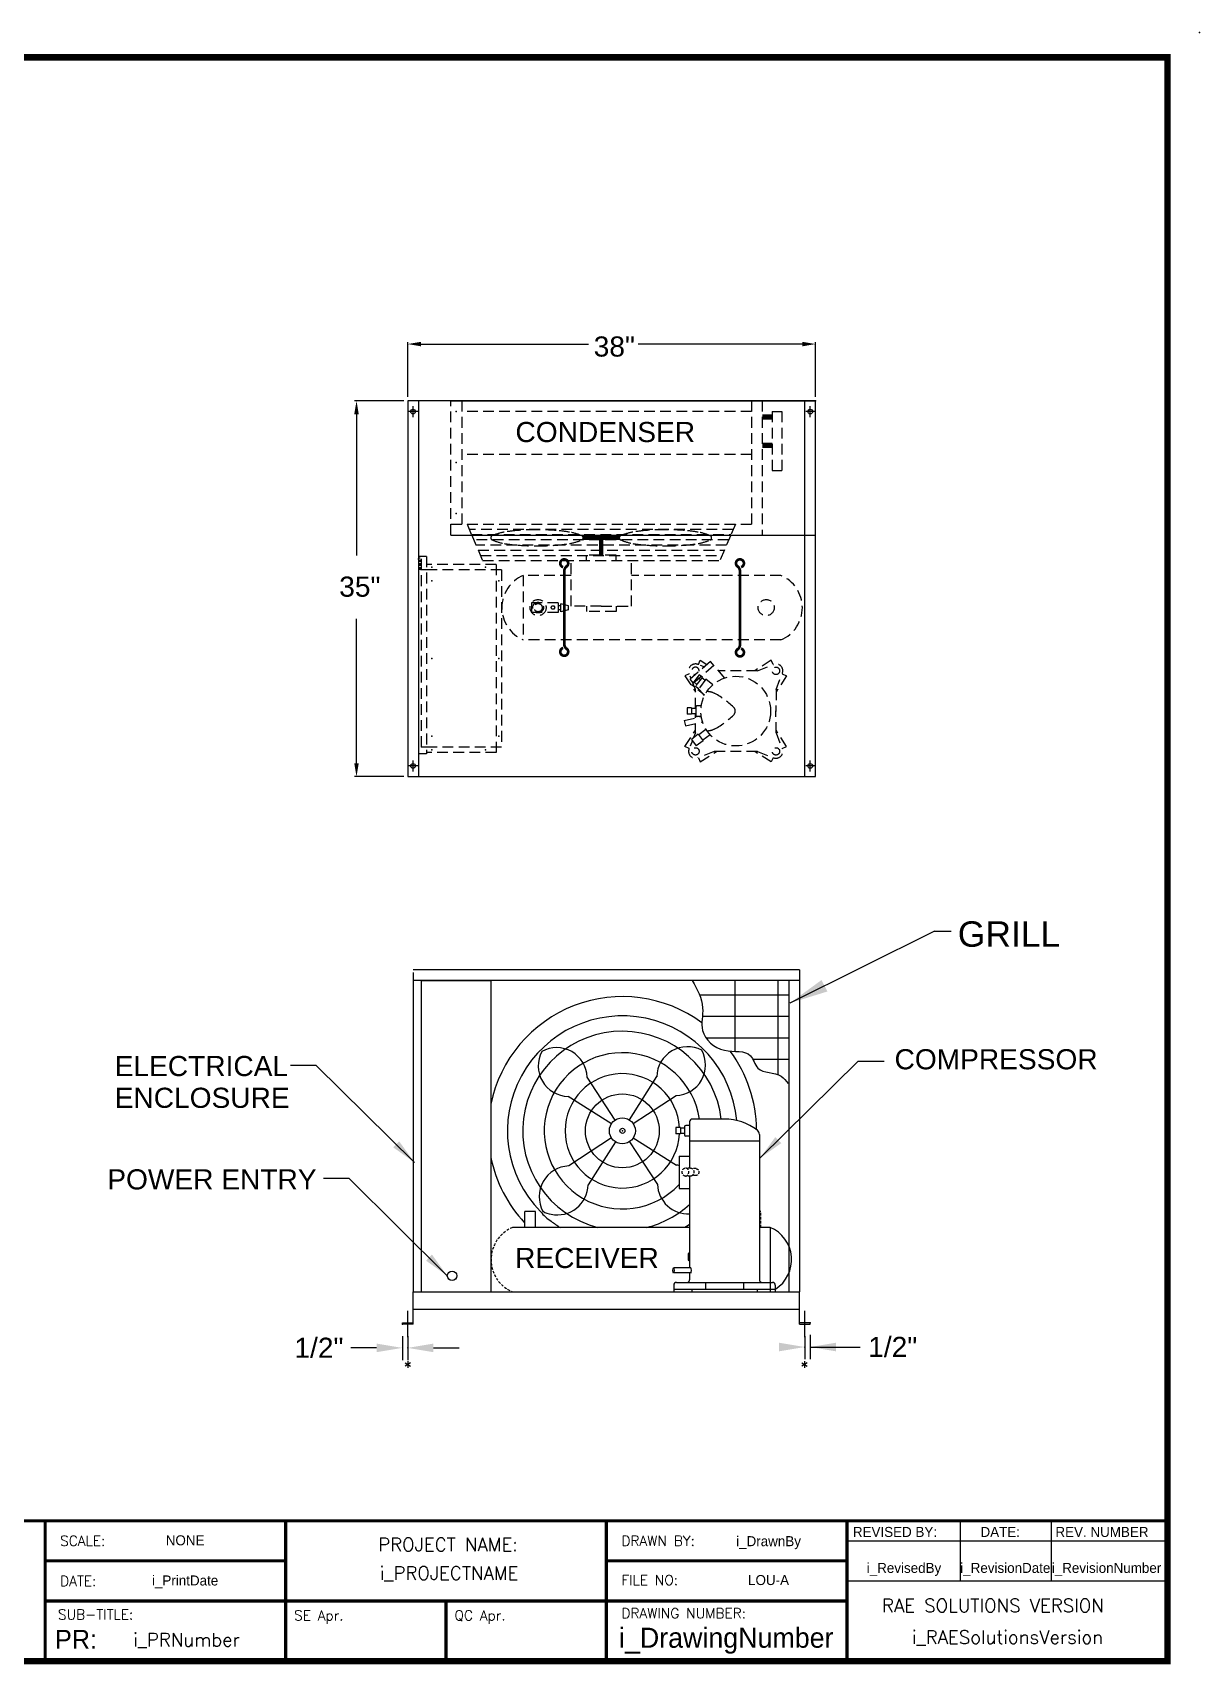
# Model space of a CAD drawing. Extents: x -17 to 230, y -3 to 152.
# Drawn here: x 120.8 to 229.6, y 0 to 152 of the extents above; entities that cross this region are included whole.
import ezdxf
from ezdxf.enums import TextEntityAlignment as Align

# ---------------------------------------------------------------- set-up
doc = ezdxf.new("R2010")
doc.units = 0
doc.header["$MEASUREMENT"] = 0
doc.linetypes.add('HIDDEN', pattern=[0.375, 0.25, -0.125])
doc.layers.get('0').update_dxf_attribs({"linetype": 'CONTINUOUS'})
doc.styles.add('dimentions', font='ARIAL.TTF')
doc.styles.add('SIMPLEX', font='SIMPLEX')
doc.dimstyles.get("Standard").update_dxf_attribs({"dimtxt": 1.245, "dimasz": 1.245, "dimexe": 0.18, "dimexo": 0.375, "dimgap": 0.09, "dimtad": 0, "dimtih": 1, "dimtoh": 1, "dimdec": 1, "dimzin": 0, "dimdsep": 46, "dimlunit": 5, "dimtxsty": 'STANDARD', "dimcen": 0.09, "dimadec": 0, "dimazin": 0, "dimtfac": 1, "dimtdec": 1, "dimtofl": 0, "dimtmove": 0, "dimatfit": 3, "dimfxl": 1, "dimtolj": 1, "dimtzin": 0, "dimarcsym": 0})

msp = doc.modelspace()

# ---------------------------------------------------------------- linework, layer by layer
at = {"color": 0, "lineweight": 30}
for p, q in [((155.79, 118.08), (155.79, 123.17)), ((193.79, 118.08), (193.79, 123.17)), ((157.04, 122.99), (172.64, 122.99)), ((192.55, 122.99), (177.27, 122.99)), ((155.42, 117.7), (150.84, 117.7)), ((155.79, 117.7), (155.79, 82.7)), ((193.79, 117.7), (155.79, 117.7)), ((156.29, 116.17), (156.29, 117.2)), ((156.79, 117.7), (156.79, 82.7)), ((159.82, 117.7), (193.79, 117.7)), ((192.79, 82.7), (192.79, 117.7)), ((193.29, 116.17), (193.29, 117.2)), ((193.79, 82.7), (193.79, 117.7)), ((151.02, 116.46), (151.02, 103.31)), ((156.79, 116.7), (155.88, 116.7)), ((193.79, 116.7), (192.88, 116.7)), ((159.82, 105.2), (193.79, 105.2)), ((156.79, 103.2), (156.79, 84.83)), ((151.02, 83.95), (151.02, 97.41)), ((156.79, 83.7), (155.88, 83.7)), ((156.29, 83.17), (156.29, 84.2)), ((193.79, 83.7), (192.88, 83.7)), ((193.79, 83.7), (192.88, 83.7)), ((193.29, 83.17), (193.29, 84.2)), ((155.42, 82.7), (150.84, 82.7)), ((155.79, 82.7), (193.79, 82.7)), ((204.88, 68.3), (191.4, 61.6)), ((204.88, 68.3), (206.43, 68.3)), ((192.29, 64.7), (156.29, 64.7)), ((156.29, 64.45), (156.29, 34.7)), ((192.29, 64.7), (192.29, 34.7)), ((192.29, 63.7), (156.29, 63.7)), ((157.04, 63.7), (157.04, 34.7)), ((157.04, 63.7), (163.54, 63.7)), ((163.54, 63.7), (163.54, 34.7)), ((191.24, 62.34), (182.98, 62.34)), ((186.3, 57.11), (186.3, 63.7)), ((190.3, 54.92), (190.3, 63.7)), ((191.29, 63.7), (191.29, 34.7)), ((191.24, 60.34), (183.24, 60.34)), ((191.24, 58.34), (183.59, 58.34)), ((191.24, 56.34), (187.96, 56.34)), ((182.06, 50.2), (181.71, 50.2)), ((182.06, 50.55), (182.06, 46.23)), ((185.31, 50.8), (182.31, 50.8)), ((181.2, 50), (180.78, 50)), ((180.78, 50), (180.78, 49.41)), ((181.2, 49.41), (180.78, 49.41)), ((181.2, 50), (181.2, 49.41)), ((181.59, 49.95), (181.2, 49.95)), ((181.59, 49.45), (181.2, 49.45)), ((181.59, 50.08), (181.59, 49.33)), ((182.06, 49.2), (181.71, 49.2)), ((182.06, 48.77), (188.56, 48.77)), ((188.56, 49.36), (188.56, 35.83)), ((181.07, 47.33), (182.06, 47.33)), ((181.07, 47.33), (181.07, 44.33)), ((181.07, 44.33), (182.06, 44.33)), ((182.06, 45.48), (182.06, 36.95)), ((182.06, 40.7), (165.56, 40.7)), ((189.56, 40.7), (188.69, 40.7)), ((189.56, 40.7), (189.56, 34.7)), ((181.92, 38.24), (181.92, 37.67)), ((182.16, 36.95), (180.56, 36.95)), ((182.16, 36.46), (180.56, 36.46)), ((180.58, 35.33), (180.58, 34.95)), ((182.06, 36.46), (182.06, 35.83)), ((183.53, 35.58), (183.53, 34.95)), ((187.09, 35.58), (187.09, 34.95)), ((190.04, 35.33), (190.04, 34.95)), ((156.29, 34.7), (192.29, 34.7)), ((156.29, 31.7), (156.29, 34.7)), ((167.04, 34.7), (192.29, 34.7)), ((180.58, 34.95), (190.04, 34.95)), ((180.58, 34.95), (180.58, 34.7)), ((182.27, 34.95), (182.27, 34.7)), ((188.35, 34.95), (188.35, 34.7)), ((190.04, 34.95), (190.04, 34.7)), ((190.06, 34.7), (191.76, 34.7)), ((192.29, 31.7), (192.29, 34.7)), ((155.79, 30.47), (155.79, 32.93)), ((156.29, 33.08), (192.29, 33.08)), ((192.79, 30.47), (192.79, 32.93)), ((155.29, 31.83), (156.29, 31.83)), ((155.29, 31.7), (155.29, 31.83)), ((156.29, 31.7), (155.29, 31.7)), ((155.29, 30.58), (155.29, 28.35)), ((155.79, 30.58), (155.79, 28.35)), ((193.29, 31.83), (192.29, 31.83)), ((192.29, 31.7), (193.29, 31.7)), ((192.79, 30.58), (192.79, 28.44)), ((193.29, 31.7), (193.29, 31.83)), ((193.29, 30.7), (193.29, 28.44)), ((152.89, 29.48), (150.49, 29.48)), ((158.19, 29.48), (160.59, 29.48)), ((193.29, 29.56), (197.94, 29.56)), ((195.69, 29.56), (197.94, 29.56)), ((122.01, 13.37), (196.71, 13.37)), ((122.01, 0.3), (122.01, 13.37)), ((144.42, 13.37), (144.42, 0.3)), ((174.3, 13.37), (174.3, 5.9)), ((196.71, 13.37), (196.71, 0.3)), ((196.71, 13.37), (226.59, 13.37)), ((196.71, 13.37), (196.71, 11.51)), ((207.25, 13.37), (207.25, 7.77)), ((215.74, 13.37), (215.74, 7.77)), ((196.71, 11.51), (226.59, 11.51)), ((144.42, 9.64), (122.01, 9.64)), ((174.3, 9.64), (196.71, 9.64)), ((174.3, 5.9), (174.3, 9.64)), ((196.71, 7.77), (226.59, 7.77)), ((196.71, 5.9), (122.01, 5.9)), ((159.36, 5.9), (159.36, 0.3)), ((174.3, 5.9), (174.3, 0.3))]:
    msp.add_line(p, q, dxfattribs=at)
at = {"color": 0, "linetype": 'HIDDEN', "lineweight": 30, "ltscale": 4}
for p, q in [((159.82, 105.2), (159.82, 117.7)), ((160.82, 117.7), (160.82, 106.2)), ((187.82, 117.7), (187.82, 106.2)), ((188.82, 117.7), (188.82, 105.2)), ((187.82, 116.7), (160.82, 116.7)), ((189.76, 116.7), (189.76, 111.2)), ((189.76, 116.7), (190.64, 116.7)), ((190.64, 116.7), (190.64, 111.2)), ((187.82, 112.7), (160.82, 112.7)), ((189.76, 111.2), (190.64, 111.2)), ((159.82, 106.2), (187.82, 106.2)), ((161.32, 106.2), (161.72, 105.27)), ((186.12, 105.72), (161.53, 105.72)), ((161.74, 105.24), (185.91, 105.24)), ((161.75, 105.2), (162.77, 102.82)), ((185.89, 105.2), (184.87, 102.82)), ((186.32, 106.2), (185.92, 105.26)), ((185.7, 104.75), (161.94, 104.75)), ((185.49, 104.27), (162.15, 104.27)), ((162.36, 103.78), (185.29, 103.78)), ((157.54, 103.2), (156.79, 103.2)), ((157.04, 102.95), (157.04, 84.95)), ((157.54, 101.95), (157.04, 101.95)), ((157.54, 103.2), (157.54, 84.83)), ((164.04, 102.45), (157.54, 102.45)), ((164.54, 101.95), (157.54, 101.95)), ((162.57, 103.3), (185.08, 103.3)), ((162.77, 102.82), (184.87, 102.82)), ((164.04, 102.45), (164.04, 84.95)), ((164.54, 101.95), (164.54, 85.45)), ((171.01, 98.57), (171.01, 102.82)), ((175.2, 103.32), (172.45, 103.32)), ((172.45, 102.82), (172.45, 103.32)), ((175.2, 102.82), (175.2, 103.32)), ((176.64, 98.57), (176.64, 102.82)), ((171.01, 101.44), (166.56, 101.44)), ((166.56, 101.44), (166.56, 95.44)), ((184.81, 101.44), (176.64, 101.44)), ((190.56, 101.44), (184.81, 101.44)), ((169.81, 98.89), (167.33, 98.89)), ((167.33, 98.89), (167.33, 98)), ((169.81, 98.89), (169.81, 98)), ((169.81, 98), (167.33, 98)), ((170.06, 98.61), (169.81, 98.61)), ((170.06, 98.23), (169.81, 98.23)), ((170.06, 98.05), (170.06, 98.79)), ((170.78, 98.61), (170.06, 98.79)), ((170.78, 98.23), (170.06, 98.05)), ((170.78, 98.23), (170.78, 98.61)), ((173.82, 98.57), (171.01, 98.57)), ((172.45, 98.57), (172.45, 98.07)), ((175.2, 98.07), (172.45, 98.07)), ((173.82, 98.57), (176.64, 98.57)), ((175.2, 98.57), (175.2, 98.07)), ((190.56, 95.44), (166.56, 95.44)), ((183.99, 93.41), (182.11, 91.77)), ((184.32, 93.04), (182.43, 91.4)), ((182.87, 93.13), (182.83, 93.14)), ((182.87, 93.13), (183.05, 93.53)), ((183.05, 93.53), (183.67, 93.13)), ((183.42, 92.91), (183.07, 93.05)), ((185.33, 91.88), (183.99, 93.41)), ((189.66, 93.53), (188.13, 92.56)), ((188.37, 92.56), (189.63, 93.05)), ((189.84, 93.13), (189.66, 93.53)), ((189.84, 93.13), (189.87, 93.14)), ((182.02, 92.28), (181.62, 92.1)), ((181.62, 92.1), (182.59, 90.58)), ((182.02, 92.28), (182, 92.31)), ((182.19, 91.84), (182.1, 92.07)), ((183.44, 90.24), (182.11, 91.77)), ((182.96, 92.19), (182.24, 91.26)), ((182.53, 91.03), (182.24, 91.26)), ((182.59, 90.82), (182.3, 91.55)), ((182.74, 91.29), (182.44, 91.52)), ((183.26, 91.96), (182.53, 91.03)), ((183.06, 91.7), (182.76, 91.93)), ((183.58, 91.76), (182.81, 90.77)), ((183.26, 91.96), (182.96, 92.19)), ((183.5, 91.66), (183.2, 91.89)), ((184.22, 91.25), (183.58, 91.76)), ((188.37, 92.56), (184.74, 92.56)), ((191.09, 92.1), (190.11, 90.57)), ((190.11, 90.82), (190.6, 92.07)), ((190.69, 92.28), (190.7, 92.31)), ((190.69, 92.28), (191.09, 92.1)), ((182.88, 90.87), (182.59, 91.1)), ((182.59, 89.05), (182.59, 90.82)), ((183.45, 90.27), (182.81, 90.77)), ((190.11, 90.82), (190.1, 88.77)), ((181.54, 87.91), (183.14, 88.29)), ((181.82, 89.09), (181.82, 88.5)), ((182.24, 89.09), (181.82, 89.09)), ((182.24, 88.5), (181.82, 88.5)), ((182.24, 89.09), (182.24, 88.5)), ((182.63, 89.05), (182.24, 89.05)), ((182.63, 88.55), (182.24, 88.55)), ((182.59, 88.16), (182.59, 88.54)), ((182.63, 89.17), (182.63, 88.42)), ((183.14, 89.3), (182.76, 89.3)), ((183.14, 88.3), (182.76, 88.3)), ((190.11, 86.78), (190.1, 88.82)), ((181.54, 87.91), (181.66, 87.43)), ((181.62, 85.49), (182.59, 87.02)), ((181.66, 87.43), (183.26, 87.8)), ((182.59, 86.77), (182.4, 86.28)), ((182.59, 86.77), (182.59, 87.65)), ((183.58, 87.1), (182.9, 86.59)), ((191.09, 85.49), (190.11, 87.02)), ((190.11, 86.78), (190.6, 85.52)), ((157.54, 85.45), (157.04, 85.45)), ((164.54, 85.45), (157.54, 85.45)), ((182.02, 85.31), (181.62, 85.49)), ((182.31, 86.06), (182.1, 85.52)), ((182.86, 86.64), (182.23, 86.16)), ((182.23, 86.16), (182.68, 85.56)), ((183.32, 86.04), (182.68, 85.56)), ((182.86, 86.64), (183.32, 86.04)), ((183.96, 86.6), (183.28, 86.08)), ((190.69, 85.31), (191.09, 85.49)), ((190.69, 85.31), (190.7, 85.28)), ((157.54, 84.83), (156.79, 84.83)), ((164.04, 84.95), (157.54, 84.95)), ((182.87, 84.46), (183.05, 84.06)), ((183.05, 84.06), (184.57, 85.03)), ((184.33, 85.03), (183.07, 84.54)), ((188.37, 85.03), (184.33, 85.03)), ((189.66, 84.06), (188.13, 85.03)), ((188.37, 85.03), (189.63, 84.54)), ((189.84, 84.46), (189.66, 84.06)), ((189.84, 84.46), (189.87, 84.45))]:
    msp.add_line(p, q, dxfattribs=at)
at = {"color": 0, "linetype": 'HIDDEN', "lineweight": 30}
for p, q in [((156.79, 102.95), (156.79, 101.95)), ((156.79, 101.95), (156.86, 101.95)), ((156.86, 101.95), (156.86, 102.85)), ((156.98, 101.95), (156.98, 102.85)), ((157.04, 101.95), (156.98, 101.95)), ((157.04, 102.95), (157.04, 101.95)), ((182.15, 46.23), (181.67, 46.23)), ((182.66, 46.18), (182.31, 46.18)), ((182.15, 45.48), (181.67, 45.48)), ((182.66, 45.54), (182.31, 45.54)), ((188.69, 42.2), (188.56, 42.2)), ((188.69, 40.7), (188.69, 42.2)), ((182.06, 40.7), (181, 40.7)), ((188.69, 40.7), (188.56, 40.7)), ((182.06, 38.33), (181.92, 38.24)), ((181.92, 37.67), (182.06, 37.58))]:
    msp.add_line(p, q, dxfattribs=at)
at = {"color": 0, "linetype": 'Continuous', "lineweight": 30}
for p, q in [((176.44, 50.72), (179, 54.75)), ((175.13, 50.71), (172.51, 54.7)), ((174.77, 50.35), (170.75, 52.91)), ((176.8, 50.37), (180.79, 52.98)), ((174.78, 49.04), (170.8, 46.43)), ((175.14, 48.68), (172.59, 44.66)), ((176.46, 48.69), (179.07, 44.71)), ((176.81, 49.06), (180.84, 46.5)), ((167.69, 42.2), (166.69, 42.2)), ((166.69, 40.7), (166.69, 42.2)), ((167.69, 40.7), (167.69, 42.2))]:
    msp.add_line(p, q, dxfattribs=at)
at = {"color": 0, "const_width": 0.598}
msp.add_lwpolyline([(-12.45, 0.3), (226.59, 0.3), (226.59, 149.7), (-12.45, 149.7), (-12.45, 0.3)], dxfattribs=at)
at = {"color": 0, "linetype": 'HIDDEN', "lineweight": 30, "ltscale": 4}
for points, const_width in [([(189.76, 116.21), (188.82, 116.21)], 0.5), ([(189.76, 113.56), (188.82, 113.56)], 0.5), ([(172.14, 104.94), (175.5, 104.94)], 0.42), ([(173.82, 104.49), (173.82, 103.32), (173.82, 104.94)], 0.42), ([(170.37, 101.84), (170.37, 95.04)], 0.25), ([(186.75, 101.84), (186.75, 95.04)], 0.25)]:
    msp.add_lwpolyline(points, dxfattribs=dict(at, const_width=const_width))
for points in [[(163.53, 104.94, 0.301925), (163.66, 104.74, 0.056443), (164.79, 104.41, 0.025102), (166.06, 104.26, 0.018), (167.84, 104.19, 0.018), (169.62, 104.26, 0.025102), (170.88, 104.41, 0.056443), (172.01, 104.74, 0.301925), (172.14, 104.94, 0.301925), (172.01, 105.14, 0.056443), (170.88, 105.47, 0.025102), (169.62, 105.63, 0.018), (167.84, 105.69, 0.018), (166.06, 105.63, 0.025102), (164.79, 105.47, 0.056443), (163.66, 105.14, 0.301925)], [(184.11, 104.94, -0.301925), (183.98, 104.74, -0.056443), (182.85, 104.41, -0.025102), (181.59, 104.26, -0.018), (179.81, 104.19, -0.018), (178.03, 104.26, -0.025102), (176.76, 104.41, -0.056443), (175.63, 104.74, -0.301925), (175.5, 104.94, -0.301925), (175.63, 105.14, -0.056443), (176.76, 105.47, -0.025102), (178.03, 105.63, -0.018), (179.81, 105.69, -0.018), (181.59, 105.63, -0.025102), (182.85, 105.47, -0.056443), (183.98, 105.14, -0.301925)]]:
    msp.add_lwpolyline(points, format="xyb", close=True, dxfattribs=at)
at = {"color": 0, "linetype": 'HIDDEN', "lineweight": 30, "ltscale": 4, "const_width": 0.25}
for points in [[(170.53, 102.23, 5.493468), (170.27, 102.21, 21.751986)], [(170.68, 102.35, 0.276979), (170.37, 101.78, 0.276979)], [(186.59, 102.23, -5.493468), (186.85, 102.21, -21.751986)], [(186.44, 102.35, -0.276979), (186.75, 101.78, -0.276979)], [(170.53, 94.66, -5.493468), (170.27, 94.68, -21.751986)], [(170.68, 94.54, -0.276979), (170.37, 95.1, -0.276979)], [(186.59, 94.6, 5.493468), (186.85, 94.62, 21.751986)], [(186.44, 94.48, 0.276979), (186.75, 95.04, 0.276979)]]:
    msp.add_lwpolyline(points, format="xyb", dxfattribs=at)
at = {"color": 0, "linetype": 'HIDDEN', "lineweight": 30, "ltscale": 4}
msp.add_lwpolyline([(169.15, 98.44), (169.23, 98.6), (169.41, 98.6), (169.5, 98.44), (169.41, 98.29), (169.23, 98.29)], close=True, dxfattribs=at)
at = {"color": 0, "lineweight": 30}
msp.add_lwpolyline([(180.83, 35.58), (189.79, 35.58)], dxfattribs=at)
at = {"color": 0, "lineweight": 30, "const_width": 0.299}
for points in [[(226.59, 13.37), (47.31, 13.37), (47.31, 0.3)], [(122.01, 13.37), (122.01, 0.3)], [(144.42, 13.37), (144.42, 0.3)], [(174.3, 13.37), (174.3, 0.3)], [(196.71, 0.3), (196.71, 13.37), (226.59, 13.37)], [(144.42, 9.64), (122.01, 9.64)], [(196.71, 9.64), (174.3, 9.64), (174.3, 0.3)], [(196.71, 5.9), (122.01, 5.9)], [(159.36, 5.9), (159.36, 0.3)]]:
    msp.add_lwpolyline(points, dxfattribs=at)
at = {"color": 0, "lineweight": 30}
for centre, radius in [((156.29, 116.7), 0.219), ((193.29, 116.7), 0.219), ((156.29, 83.7), 0.219), ((193.29, 83.7), 0.219), ((175.79, 49.7), 0.239), ((159.92, 36.2), 0.438)]:
    msp.add_circle(centre, radius, dxfattribs=at)
at = {"color": 0, "linetype": 'HIDDEN', "lineweight": 30}
msp.add_circle((156.92, 102.95), 0.125, dxfattribs=at)
at = {"color": 0, "linetype": 'HIDDEN', "lineweight": 30, "ltscale": 4}
for centre, radius in [((167.94, 98.44), 0.75), ((167.94, 98.44), 0.5), ((167.94, 98.44), 0.382), ((189.19, 98.44), 0.75), ((190.1, 92.55), 0.344), ((186.35, 88.8), 3.25), ((182.6, 85.05), 0.344), ((190.1, 85.05), 0.344)]:
    msp.add_circle(centre, radius, dxfattribs=at)
at = {"color": 0, "linetype": 'Continuous', "lineweight": 30}
for radius in [3.44, 1.21]:
    msp.add_circle((175.79, 49.7), radius, dxfattribs=at)
at = {"color": 0, "linetype": 'HIDDEN', "lineweight": 30, "ltscale": 4}
for centre, radius, start, end in [((167.81, 98.44), 3.25, 112.6199, 247.3801), ((189.31, 98.44), 3.25, 292.6199, 67.3801), ((182.6, 92.55), 0.641, 68.6962, 201.3038), ((182.6, 92.55), 0.344, 352.4938, 269.5062), ((190.1, 92.55), 0.641, 338.6962, 111.3038), ((183.68, 89.13), 1.49, 61.5984, 90.7332), ((180.54, 83.32), 8.1, 45.1544, 61.5984), ((182.76, 89.17), 0.125, 90, 180), ((182.76, 88.42), 0.125, 180, 270), ((180.54, 94.27), 8.1, 298.4016, 314.8456), ((185.96, 88.82), 0.355, 357.8344, 45.1544), ((185.96, 88.79), 0.355, 314.8456, 2.1656), ((183.68, 88.46), 1.49, 269.2668, 298.4016), ((182.6, 85.05), 0.641, 155.6931, 294.2992), ((190.1, 85.05), 0.641, 248.6962, 21.3038)]:
    msp.add_arc(centre, radius, start, end, dxfattribs=at)
at = {"color": 0, "linetype": 'Continuous', "lineweight": 30}
for centre, radius, start, end in [((175.79, 49.7), 12.5, 53.6382, 168.5222), ((175.79, 49.7), 10.71, 5.1502, 224.6051), ((175.79, 49.7), 9.28, 6.7797, 255.8259), ((170.81, 55.76), 2.86, 152.1445, 268.6588), ((169.66, 54.59), 2.86, 2.1853, 118.6996), ((175.79, 49.7), 7.28, 8.6548, 316.3839), ((181.85, 54.68), 2.86, 62.1445, 178.6588), ((180.68, 55.84), 2.86, 272.1853, 28.6996), ((175.79, 49.7), 12.5, 0.4784, 36.4556), ((175.79, 49.7), 5.33, 3.1418, 356.8582), ((175.79, 49.7), 12.5, 191.4778, 223.2285), ((170.9, 43.57), 2.86, 92.1853, 208.6311), ((180.77, 43.64), 2.86, 84.0957, 88.6588), ((169.73, 44.73), 2.86, 258.5686, 358.6588), ((181.92, 44.82), 2.86, 182.1853, 272.717), ((175.79, 49.7), 9.28, 284.1741, 312.4654), ((175.79, 49.7), 10.71, 231.7866, 237.1772), ((175.79, 49.7), 10.71, 302.8228, 305.8152)]:
    msp.add_arc(centre, radius, start, end, dxfattribs=at)
at = {"color": 0, "lineweight": 30}
for centre, radius, start, end in [((181.71, 50.08), 0.125, 90, 180), ((182.31, 50.55), 0.25, 90, 180), ((185.31, 45.82), 4.98, 52.1479, 90), ((181.71, 49.33), 0.125, 180, 270), ((188.06, 49.36), 0.5, 0, 52.1479), ((171.16, 44.52), 3.8, 218.0312, 238.3605), ((169.32, 43.55), 1.63, 235.6251, 264.7696), ((188.31, 37.7), 3.25, 302.2397, 67.3801), ((180.83, 35.33), 0.25, 90, 180), ((181.81, 35.83), 0.25, 270, 0), ((188.81, 35.83), 0.25, 180, 270), ((189.79, 35.33), 0.25, 0, 90)]:
    msp.add_arc(centre, radius, start, end, dxfattribs=at)
at = {"color": 0, "linetype": 'HIDDEN', "lineweight": 30}
msp.add_arc((166.81, 37.7), 3.25, 112.6199, 247.3801, dxfattribs=at)
at = {"color": 0, "linetype": 'HIDDEN', "lineweight": 30, "extrusion": (0, 0, -1)}
for centre, major_axis, ratio, start_param, end_param in [((181.67, 45.86), (0, 0.375), 0.817789, 3.141593, 6.283185), ((182.15, 45.86), (0, 0.375), 0.817789, 0, 0.566098), ((182.15, 45.86), (0, 0.375), 0.817789, 0, 3.141593), ((182.66, 45.86), (0, 0.317), 0.79858, 0, 3.141593), ((182.15, 45.86), (0, 0.375), 0.817789, 2.575494, 3.141593)]:
    msp.add_ellipse(centre, major_axis=major_axis, ratio=ratio, start_param=start_param, end_param=end_param, dxfattribs=at)
at = {"color": 0, "linetype": 'HIDDEN', "lineweight": 30}
msp.add_ellipse((181.67, 45.86), major_axis=(0, 0.375), ratio=0.817789, start_param=3.141593, end_param=6.283185, dxfattribs=at)
at = {"color": 0, "lineweight": 30}
msp.add_ellipse((180.56, 36.7), major_axis=(0, 0.243), ratio=0.236862, dxfattribs=at)
msp.add_ellipse((182.16, 36.7), major_axis=(0, 0.243), ratio=0.236862, start_param=3.141593, end_param=6.283185, dxfattribs=at)
msp.add_open_spline([(182.3, 63.7), (182.76, 62.88), (183.57, 61.42), (182.84, 58.75), (185.06, 56.74), (187.77, 57.38), (188.34, 54.94), (190.37, 55.24), (191.05, 54.38), (191.24, 54.12)], degree=3, knots=[0, 0, 0, 0, 2.730027, 4.830235, 7.580111, 10.053782, 11.396671, 13.693268, 14.632376, 14.632376, 14.632376, 14.632376], dxfattribs=at)
at = {"color": 0}
for p in [(229.55, 152), (196.71, 0.3)]:
    msp.add_point(p, dxfattribs=at)
at = {"color": 0, "linetype": 'ByBlock', "lineweight": 30}
for p in [(193.79, 117.7), (156.29, 116.7), (156.29, 116.7), (156.29, 116.7), (193.29, 116.7), (156.29, 83.7), (156.29, 83.7), (156.29, 83.7), (193.29, 83.7)]:
    msp.add_point(p, dxfattribs=at)
at = {"color": 0, "linetype": 'HIDDEN', "lineweight": 30, "ltscale": 4}
for p in [(160.32, 116.7), (160.32, 111.95), (160.32, 107.2), (158.04, 102.2), (163.04, 102.2), (158.04, 100.95), (164.29, 100.95), (158.04, 93.7), (164.29, 93.7), (158.04, 86.45), (158.04, 85.2), (163.04, 85.2), (164.29, 86.45)]:
    msp.add_point(p, dxfattribs=at)
at = {"color": 0, "lineweight": 30}
for p in [(175.79, 49.7), (155.29, 31.7), (155.79, 31.7), (192.79, 31.7), (193.29, 31.83), (155.79, 29.48), (192.79, 29.56)]:
    msp.add_point(p, dxfattribs=at)
for points in [[(157.04, 123.2), (157.04, 122.78), (155.79, 122.99)], [(192.55, 123.2), (192.55, 122.78), (193.79, 122.99)], [(151.23, 116.46), (150.81, 116.46), (151.02, 117.7)], [(151.23, 83.95), (150.81, 83.95), (151.02, 82.7)], [(194.35, 63.75), (194.89, 62.68), (191.4, 61.6)], [(152.89, 29.88), (152.89, 29.08), (155.29, 29.48)], [(158.19, 29.88), (158.19, 29.08), (155.79, 29.48)], [(190.39, 29.96), (190.39, 29.16), (192.79, 29.56)], [(195.69, 29.96), (195.69, 29.16), (193.29, 29.56)]]:
    msp.add_solid(points, dxfattribs=at)

# ---------------------------------------------------------------- texts
at = {"color": 0, "linetype": 'HIDDEN', "lineweight": 30, "ltscale": 4, "style": 'dimentions'}
msp.add_text('CONDENSER', height=1.875, dxfattribs=at).set_placement((165.83, 113.86))
at = {"color": 0, "lineweight": 30}
for s, height, style, p in [('GRILL', 2.366, 'dimentions', (207.04, 66.85)), ('SCALE:', 0.934, 'SIMPLEX', (123.41, 11.04)), ('DRAWN BY:', 0.934, 'SIMPLEX', (175.7, 11.04)), ('DATE:', 0.934, 'SIMPLEX', (123.41, 7.3)), ('FILE NO:', 0.934, 'SIMPLEX', (175.7, 7.39)), ('RAE SOLUTIONS VERSION', 1.24, 'SIMPLEX', (199.98, 4.86)), ('SUB-TITLE:', 0.934, 'SIMPLEX', (123.21, 4.18)), ('SE Apr.', 0.934, 'SIMPLEX', (145.21, 4.1)), ('QC Apr.', 0.934, 'SIMPLEX', (160.15, 4.1)), ('DRAWING NUMBER:', 0.9337, 'SIMPLEX', (175.7, 4.3))]:
    msp.add_text(s, height=height, dxfattribs=dict(at, style=style)).set_placement(p)
at = {"color": 0, "lineweight": 30, "style": 'dimentions'}
for s, p in [('ELECTRICAL', (128.49, 55.74)), ('COMPRESSOR', (201.15, 56.37)), ('ENCLOSURE', (128.49, 52.78)), ('POWER ENTRY', (127.8, 45.18))]:
    msp.add_text(s, height=1.875, dxfattribs=at).set_placement(p, align=Align.MIDDLE_LEFT)
at = {"color": 0, "lineweight": 30}
for s, height, style, p in [('RECEIVER', 1.875, 'dimentions', (172.49, 36.92)), ('*', 1.13, 'SIMPLEX', (155.8, 27.13)), ('*', 1.13, 'SIMPLEX', (192.76, 27.13)), ('PROJECT NAME:', 1.24, 'SIMPLEX', (159.55, 10.54)), ('i_PROJECTNAME', 1.24, 'SIMPLEX', (159.64, 7.89)), ('i_RAESolutionsVersion', 1.24, 'SIMPLEX', (211.68, 1.92)), ('i_PRNumber', 1.24, 'SIMPLEX', (135.18, 1.68))]:
    msp.add_text(s, height=height, dxfattribs=dict(at, style=style)).set_placement(p, align=Align.CENTER)
for s, height, p in [('REVISED BY:', 0.9337, (197.27, 11.87)), ('DATE:', 0.934, (209.16, 11.87)), ('REV. NUMBER', 0.9337, (216.14, 11.87))]:
    msp.add_text(s, height=height, dxfattribs=at).set_placement(p)
for s, height, p in [('NONE', 0.934, (135.05, 11.09)), ('i_DrawnBy', 0.934, (189.41, 11.01)), ('i_RevisedBy', 0.9337, (202.03, 8.52)), ('i_RevisionDate', 0.9337, (211.47, 8.52)), ('i_RevisionNumber', 0.9337, (220.9, 8.52)), ('i_PrintDate', 0.9337, (135.05, 7.35)), ('LOU-A', 0.934, (189.41, 7.39)), ('i_DrawingNumber', 1.8675, (185.47, 1.55))]:
    msp.add_text(s, height=height, dxfattribs=at).set_placement(p, align=Align.CENTER)
msp.add_text('PR:', height=1.751, dxfattribs=at).set_placement((126.84, 1.46), align=Align.RIGHT)
at = {"color": 0, "lineweight": 30, "char_height": 1.875, "attachment_point": 5, "style": 'dimentions'}
for s, insert in [('38"', (175.04, 122.75)), ('35"', (151.33, 100.38)), ('1/2"', (147.52, 29.48)), ('1/2"', (200.98, 29.56))]:
    msp.add_mtext(s, dxfattribs=dict(at, insert=insert))

# ---------------------------------------------------------------- leaders
at = {"color": 0, "lineweight": 30, "annotation_type": 0, "has_hookline": 1, "hookline_direction": 1}
for points in [[(156.42, 46.76), (147.26, 55.8), (144.86, 55.8)], [(159.48, 36.2), (150.33, 45.25), (147.93, 45.25)]]:
    msp.add_leader(points, dimstyle='Standard', override={"dimscale": 12, "dimtxt": 0.0938, "dimasz": 0.2, "dimexe": 0.0938, "dimexo": 0.0938, "dimgap": 0.09, "dimtad": 0, "dimlunit": 5, "dimtxsty": 'SIMPLEX', "dimcen": 0.0938, "dimtix": 1, "dimfrac": 2}, dxfattribs=at)
at = {"color": 0, "lineweight": 30, "annotation_type": 0, "has_hookline": 1, "hookline_direction": 1, "horizontal_direction": (-1, 0, 0)}
msp.add_leader([(188.61, 47.15), (197.77, 56.2), (200.17, 56.2)], dimstyle='Standard', override={"dimscale": 12, "dimtxt": 0.0938, "dimasz": 0.2, "dimexe": 0.0938, "dimexo": 0.0938, "dimgap": 0.09, "dimtad": 0, "dimlunit": 5, "dimtxsty": 'SIMPLEX', "dimcen": 0.0938, "dimtix": 1, "dimfrac": 2}, dxfattribs=at)

doc.saveas('drawing.dxf')
